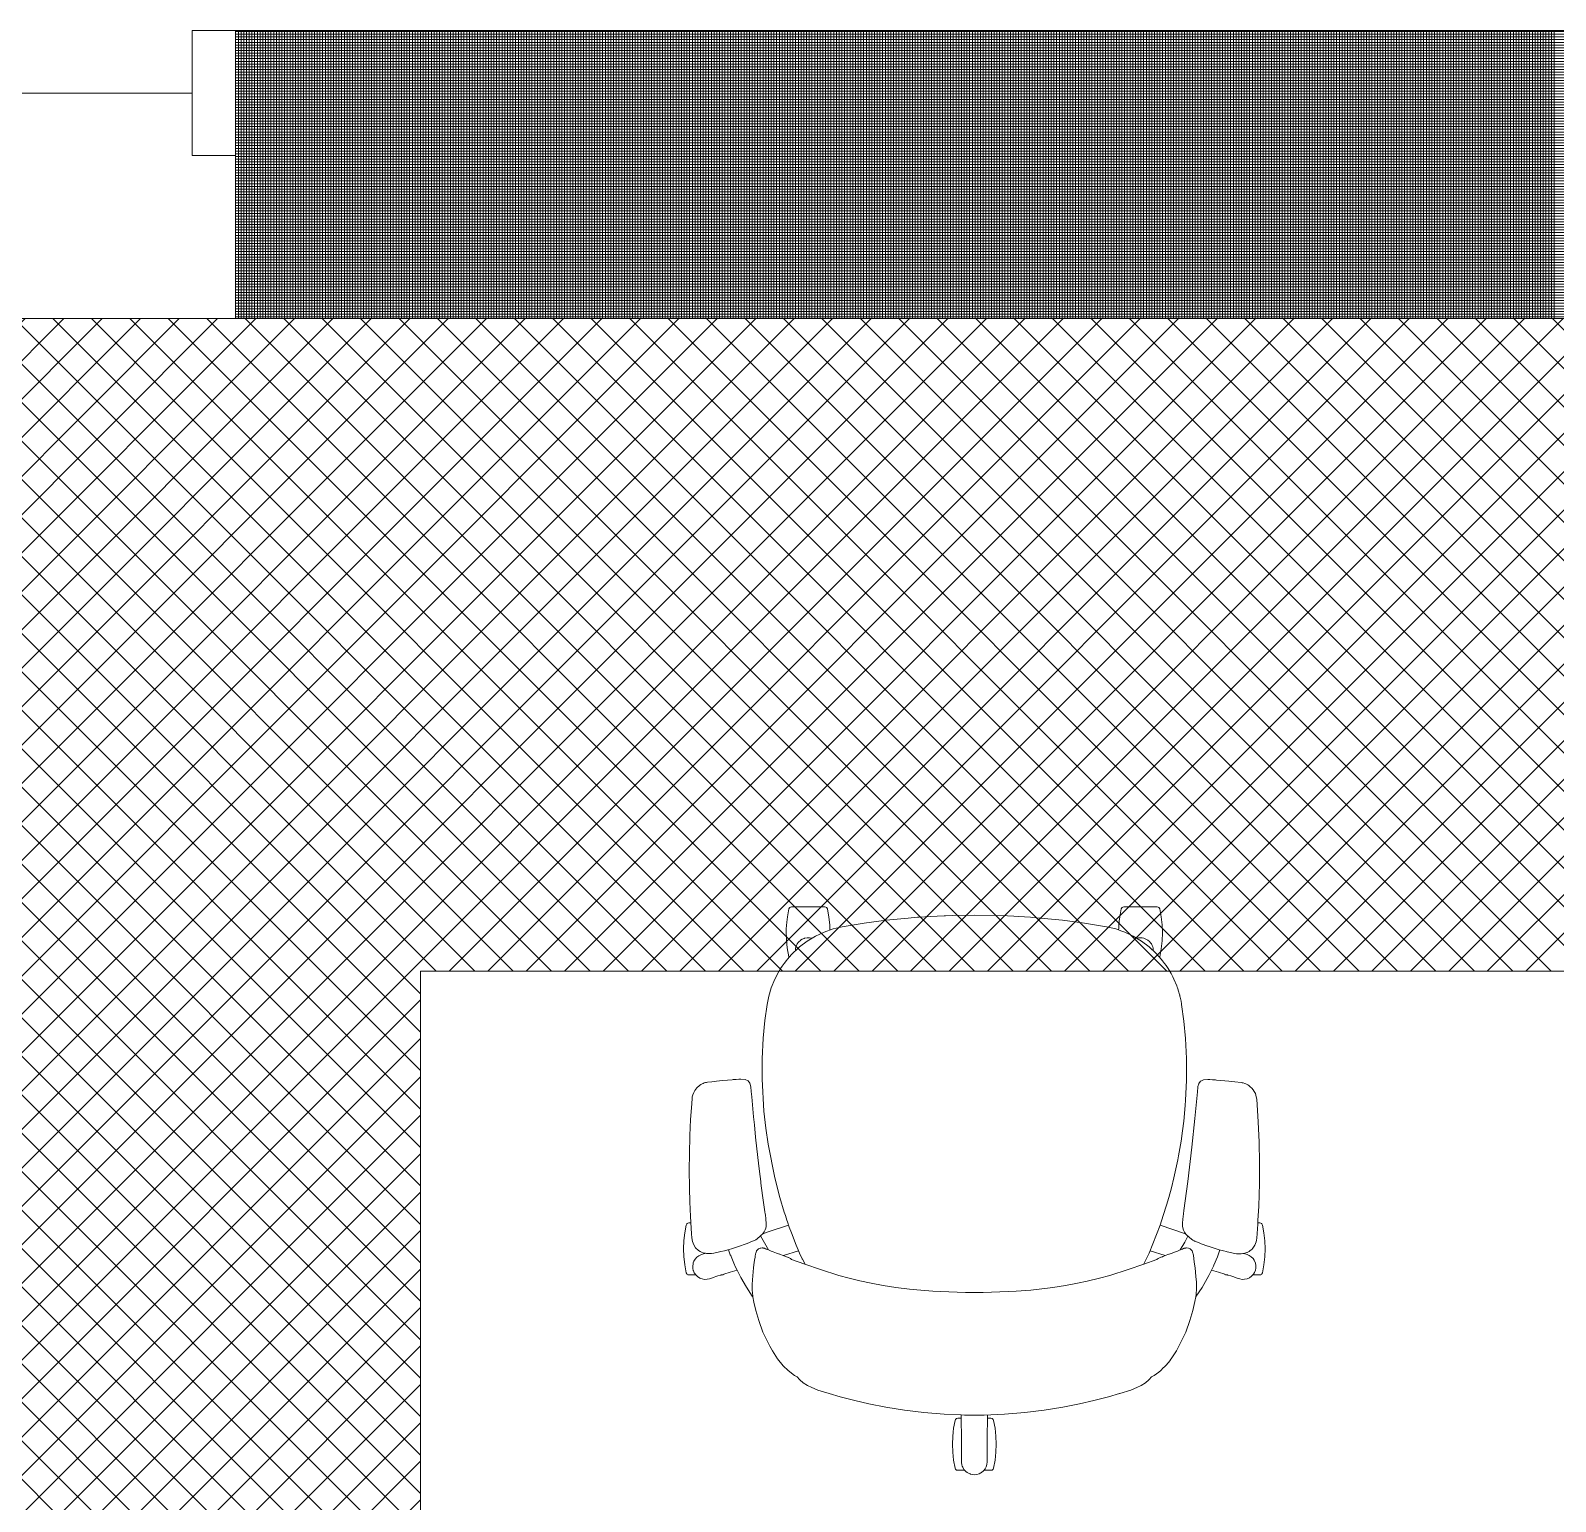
# Model space of a CAD drawing. Header units: inches. Extents: x -675 to 1187, y -924 to 1124.
# Drawn here: x -103.8 to -33.7, y 933.5 to 1001.2 of the extents above; entities that cross this region are included whole.
import ezdxf

# ---------------------------------------------------------------- set-up
doc = ezdxf.new("R2010")
doc.units = ezdxf.units.IN
doc.header["$MEASUREMENT"] = 0
for name, color, linetype, lineweight in [('A-Flor-Case', 7, 'Continuous', 20), ('A-Flor-Case-hatch', 50, 'Continuous', 9), ('A-Furn-Chair', 250, 'Continuous', 13), ('Base_dwg', 8, 'Continuous', 9), ('core and shell', 50, 'Continuous', 9)]:
    doc.layers.add(name, color=color, linetype=linetype, lineweight=lineweight)

# ---------------------------------------------------------------- blocks, each defined once
blk = doc.blocks.new('Base_dwg-531197-Level 1 Copy 1')
at = {"layer": 'A-Flor-Case-hatch'}
h = blk.add_hatch(dxfattribs=at)
h.set_pattern_fill('FP_3', color=256, style=0, pattern_type=2)
h.set_pattern_definition([(135, (1250.674, 1815.875), (-0.8838835, -0.8838835), []), (225, (1250.674, 1815.875), (0.8838835, -0.8838835), [])])
h.paths.add_polyline_path([(1104.411, 1746.919), (1104.411, 1776.919), (914.894, 1776.919), (914.894, 1881.875), (1121.157, 1881.875), (1121.157, 1911.875), (884.894, 1911.875), (884.894, 1746.919), (1004.325, 1746.919)], flags=0)
at = {"layer": 'A-Flor-Case', "flags": 128}
blk.add_lwpolyline([(1104.411, 1746.919), (1104.411, 1776.919), (914.894, 1776.919), (914.894, 1881.875), (1121.157, 1881.875), (1121.157, 1911.875), (884.894, 1911.875), (884.894, 1746.919)], close=True, dxfattribs=at)
at = {"layer": 'A-Furn-Chair'}
for p, q in [((930.897, 1869.051), (930.533, 1869.703)), ((932.277, 1869.007), (931.582, 1868.79)), ((931.809, 1868.707), (931.802, 1868.709))]:
    blk.add_line(p, q, dxfattribs=at)
at = {"layer": 'A-Furn-Chair', "flags": 128}
for points in [[(932.589, 1868.389), (932.585, 1868.396), (932.581, 1868.401), (932.454, 1868.624), (932.441, 1868.648), (932.32, 1868.905), (932.258, 1869.053), (932.166, 1869.277), (931.949, 1869.836), (931.852, 1870.102), (931.767, 1870.345), (931.742, 1870.42), (931.671, 1870.631), (931.624, 1870.782), (931.418, 1871.459), (931.183, 1872.363), (930.875, 1873.915), (930.768, 1874.649), (930.684, 1875.436), (930.606, 1876.898), (930.61, 1877.839), (930.656, 1878.785), (930.734, 1879.61), (930.828, 1880.341), (930.906, 1880.723), (931.019, 1881.1), (931.187, 1881.509), (931.388, 1881.884), (931.45, 1881.992), (931.526, 1882.1), (931.611, 1882.22), (931.721, 1882.369), (931.774, 1882.43), (931.958, 1882.635), (932.073, 1882.755), (932.146, 1882.823), (932.211, 1882.884), (932.242, 1882.912), (932.322, 1882.987), (932.675, 1883.254), (933.052, 1883.482), (933.45, 1883.669), (933.864, 1883.814), (934.289, 1883.913), (935.293, 1884.076), (936.301, 1884.21), (937.313, 1884.315), (937.752, 1884.348), (937.753, 1884.348), (937.82, 1884.353), (938.327, 1884.39), (938.981, 1884.42), (939.038, 1884.422), (939.343, 1884.435), (940.361, 1884.45), (941.378, 1884.435), (941.891, 1884.413), (942.184, 1884.4), (942.394, 1884.39), (942.937, 1884.35), (943.045, 1884.342), (943.409, 1884.315), (944.42, 1884.21), (945.429, 1884.076), (946.433, 1883.913), (946.865, 1883.811), (947.136, 1883.716), (947.276, 1883.667), (947.67, 1883.482), (948.047, 1883.254), (948.399, 1882.987), (948.723, 1882.686)], [(931.847, 1882.511), (931.836, 1882.534), (931.76, 1882.94), (931.724, 1883.291), (931.718, 1883.417), (931.709, 1883.633), (931.716, 1883.814), (931.735, 1884.121), (931.766, 1884.369), (931.836, 1884.731), (931.86, 1884.78), (931.88, 1884.801), (931.904, 1884.816), (931.958, 1884.828), (933.481, 1884.828), (933.535, 1884.816), (933.559, 1884.801), (933.579, 1884.78), (933.603, 1884.731), (933.673, 1884.356), (933.715, 1884.001), (933.724, 1883.765)], [(948.723, 1882.686), (948.875, 1882.512), (948.885, 1882.534), (948.956, 1882.897), (948.998, 1883.264), (949.012, 1883.633), (949.012, 1883.633), (948.998, 1884.001), (948.956, 1884.369), (948.885, 1884.731), (948.862, 1884.78), (948.841, 1884.801), (948.817, 1884.816), (948.764, 1884.828), (947.24, 1884.828), (947.187, 1884.816), (947.162, 1884.801), (947.142, 1884.78), (947.118, 1884.731), (947.048, 1884.369), (947.022, 1884.168), (947.006, 1883.995), (947, 1883.854), (946.997, 1883.765)], [(932.134, 1882.812), (932.135, 1882.871), (932.143, 1882.923), (932.169, 1883.023), (932.181, 1883.053), (932.22, 1883.127), (932.262, 1883.187), (932.287, 1883.216), (932.364, 1883.287), (932.374, 1883.295), (932.452, 1883.342), (932.534, 1883.377), (932.554, 1883.383), (932.667, 1883.405), (932.702, 1883.407), (932.786, 1883.403), (932.871, 1883.387), (932.887, 1883.382)], [(947.836, 1883.381), (947.907, 1883.397), (947.981, 1883.405), (948.076, 1883.4), (948.15, 1883.386), (948.28, 1883.334), (948.344, 1883.294), (948.415, 1883.234), (948.464, 1883.179), (948.5, 1883.127), (948.54, 1883.05), (948.564, 1882.984), (948.578, 1882.923), (948.586, 1882.867), (948.588, 1882.811)], [(948.875, 1882.512), (949.014, 1882.353), (949.102, 1882.23), (949.174, 1882.129), (949.271, 1881.992), (949.317, 1881.912), (949.406, 1881.759), (949.489, 1881.607), (949.534, 1881.509), (949.665, 1881.202), (949.692, 1881.131), (949.702, 1881.1), (949.765, 1880.903), (949.801, 1880.782), (949.805, 1880.769), (949.808, 1880.756), (949.815, 1880.725), (949.829, 1880.67), (949.864, 1880.498), (949.886, 1880.374), (949.888, 1880.366), (949.893, 1880.341), (949.994, 1879.567), (950.065, 1878.774), (950.111, 1877.857), (950.115, 1876.845), (950.075, 1875.932), (950.059, 1875.691), (949.992, 1874.977), (949.938, 1874.533), (949.869, 1874.051), (949.755, 1873.381), (949.719, 1873.195), (949.541, 1872.373), (949.425, 1871.908), (949.303, 1871.459), (949.2, 1871.108), (949.05, 1870.631), (948.902, 1870.196), (948.401, 1868.904), (948.267, 1868.624), (948.132, 1868.389)], [(950.071, 1869.8), (950.105, 1869.761), (950.113, 1869.753), (950.365, 1869.534), (950.389, 1869.514), (950.41, 1869.502), (950.466, 1869.474), (950.491, 1869.463), (950.512, 1869.454), (950.571, 1869.431), (950.693, 1869.382), (950.792, 1869.341), (951.104, 1869.222), (951.111, 1869.22), (951.613, 1869.061), (951.813, 1869.008), (951.952, 1868.974), (951.979, 1868.968), (952.343, 1868.894), (952.422, 1868.88), (952.525, 1868.87), (952.579, 1868.869), (952.587, 1868.869), (952.623, 1868.871), (952.713, 1868.882), (952.75, 1868.888), (952.886, 1868.928), (952.908, 1868.936), (952.971, 1868.968), (953.003, 1868.985), (953.034, 1869.005), (953.092, 1869.051), (953.132, 1869.09), (953.204, 1869.179), (953.26, 1869.274), (953.296, 1869.356), (953.32, 1869.429), (953.338, 1869.506), (953.348, 1869.587), (953.393, 1870.241), (953.402, 1870.401), (953.437, 1871.07), (953.466, 1872.108), (953.471, 1873.059), (953.453, 1874.006), (953.414, 1874.938), (953.343, 1875.989), (953.327, 1876.095), (953.307, 1876.172), (953.282, 1876.239), (953.232, 1876.338), (953.179, 1876.417), (953.117, 1876.493), (953.049, 1876.558), (952.987, 1876.609), (952.932, 1876.645), (952.839, 1876.693), (952.801, 1876.709), (952.727, 1876.731), (952.68, 1876.743), (952.627, 1876.751), (952.341, 1876.784), (952.062, 1876.814), (951.503, 1876.864), (951.446, 1876.869), (951.313, 1876.878), (951.196, 1876.883), (951.102, 1876.883), (950.894, 1876.868), (950.771, 1876.809), (950.766, 1876.806), (950.686, 1876.712), (950.679, 1876.696), (950.643, 1876.569), (950.638, 1876.543), (950.617, 1876.33), (950.503, 1875.097), (950.368, 1873.773), (950.183, 1872.198), (949.994, 1870.861), (949.972, 1870.707), (949.943, 1870.462), (949.933, 1870.282), (949.931, 1870.142), (949.941, 1870.067), (949.979, 1869.956), (950.024, 1869.867), (950.063, 1869.809), (950.071, 1869.8), (948.902, 1870.196)], [(929.452, 1868.128), (929.132, 1868.029), (928.847, 1867.941), (928.837, 1867.93), (928.812, 1867.915), (928.759, 1867.903), (928.725, 1867.903), (928.698, 1867.895), (928.569, 1867.855), (928.479, 1867.827), (928.398, 1867.802), (928.27, 1867.76), (928.178, 1867.728), (928.074, 1867.704), (927.961, 1867.7), (927.846, 1867.719), (927.768, 1867.746), (927.735, 1867.761), (927.634, 1867.825), (927.609, 1867.846), (927.552, 1867.903), (927.235, 1867.903), (927.182, 1867.915), (927.157, 1867.93), (927.137, 1867.951), (927.113, 1868), (927.043, 1868.362), (927.001, 1868.756), (926.987, 1869.098), (927.004, 1869.493), (927.043, 1869.834), (927.113, 1870.197), (927.137, 1870.246), (927.157, 1870.266), (927.182, 1870.281), (927.235, 1870.293), (927.325, 1870.293)], [(930.63, 1869.793), (930.841, 1869.865), (931.819, 1870.197)], [(939.751, 1861.464), (939.905, 1861.458), (940.361, 1861.454), (940.816, 1861.458), (941.755, 1861.496), (942.681, 1861.573), (943.576, 1861.685), (944.431, 1861.826), (945.204, 1861.981), (945.862, 1862.131), (946.525, 1862.301), (947.04, 1862.446), (947.046, 1862.448), (947.559, 1862.612), (947.583, 1862.621), (947.834, 1862.722), (948.03, 1862.82), (948.224, 1862.942), (948.25, 1862.963), (948.372, 1863.068), (948.403, 1863.099), (948.507, 1863.218), (948.632, 1863.284), (948.837, 1863.438), (948.929, 1863.509), (949.051, 1863.625), (949.109, 1863.685), (949.165, 1863.746), (949.282, 1863.882), (949.344, 1863.961), (949.4, 1864.036), (949.407, 1864.046), (949.65, 1864.418), (949.768, 1864.625), (949.829, 1864.744), (950.079, 1865.272), (950.275, 1865.802), (950.413, 1866.273), (950.507, 1866.684), (950.54, 1866.898), (950.549, 1866.903), (950.563, 1866.92), (950.832, 1867.33), (951.146, 1867.881), (951.27, 1868.128), (951.59, 1868.029), (951.874, 1867.941), (951.885, 1867.93), (951.909, 1867.915), (951.963, 1867.903), (951.996, 1867.903), (952.024, 1867.895), (952.152, 1867.855), (952.242, 1867.827), (952.452, 1867.76), (952.568, 1867.72), (952.675, 1867.701), (952.789, 1867.703), (952.904, 1867.727), (953.014, 1867.775), (953.11, 1867.844), (953.166, 1867.903), (953.486, 1867.903), (953.539, 1867.915), (953.564, 1867.93), (953.584, 1867.951), (953.608, 1868), (953.678, 1868.362), (953.706, 1868.607), (953.72, 1868.736), (953.734, 1869.098), (953.72, 1869.467), (953.678, 1869.834), (953.608, 1870.197), (953.584, 1870.246), (953.564, 1870.266), (953.539, 1870.281), (953.486, 1870.293), (953.396, 1870.293)], [(949.823, 1869.051), (950.038, 1869.413), (950.184, 1869.691)], [(927.552, 1867.903), (927.507, 1867.964), (927.486, 1867.997), (927.443, 1868.092), (927.439, 1868.104), (927.418, 1868.193), (927.41, 1868.302), (927.425, 1868.417), (927.435, 1868.453), (927.463, 1868.529), (927.523, 1868.632), (927.602, 1868.719), (927.64, 1868.751), (927.693, 1868.788), (927.791, 1868.835), (927.816, 1868.844), (927.909, 1868.871), (927.967, 1868.89), (927.995, 1868.9)], [(940.971, 1861.464), (940.956, 1860.303), (940.951, 1859.993), (940.949, 1859.848), (940.946, 1859.62), (940.945, 1859.529), (940.946, 1859.4), (940.947, 1859.303), (940.936, 1859.188), (940.902, 1859.077), (940.853, 1858.984), (940.779, 1858.891), (940.687, 1858.815), (940.659, 1858.798), (940.585, 1858.761), (940.478, 1858.728), (940.361, 1858.716), (940.27, 1858.723), (940.183, 1858.744), (940.164, 1858.75), (940.059, 1858.8), (940.03, 1858.818), (939.964, 1858.87), (939.899, 1858.941), (939.885, 1858.959), (939.826, 1859.061), (939.808, 1859.108), (939.789, 1859.169), (939.775, 1859.277), (939.774, 1859.303), (939.777, 1859.461), (939.774, 1859.714), (939.772, 1859.848), (939.77, 1859.993), (939.766, 1860.303), (939.752, 1861.375), (939.751, 1861.464), (938.967, 1861.496), (938.04, 1861.573), (937.145, 1861.685), (936.29, 1861.826), (935.517, 1861.981), (934.859, 1862.131), (934.196, 1862.301), (933.681, 1862.446), (933.163, 1862.612), (933.138, 1862.621), (932.888, 1862.722), (932.692, 1862.82), (932.497, 1862.942), (932.471, 1862.963), (932.35, 1863.068), (932.319, 1863.099), (932.214, 1863.218), (932.089, 1863.284), (931.797, 1863.504), (931.575, 1863.725), (931.315, 1864.045), (931.073, 1864.415), (930.951, 1864.628), (930.642, 1865.272), (930.446, 1865.802), (930.309, 1866.273), (930.221, 1866.658), (930.181, 1866.903), (930.163, 1866.917), (930.149, 1866.934), (929.881, 1867.344), (929.628, 1867.78), (929.452, 1868.128), (929.367, 1868.297), (929.352, 1868.33), (929.338, 1868.361), (929.174, 1868.748), (929.158, 1868.791), (929.141, 1868.835), (929.062, 1869.065)], [(931.396, 1868.86), (931.262, 1868.911), (931.115, 1868.965), (931.025, 1869), (930.955, 1869.028), (930.89, 1869.054), (930.846, 1869.072), (930.807, 1869.088), (930.794, 1869.093), (930.773, 1869.103), (930.756, 1869.11), (930.735, 1869.118), (930.731, 1869.12), (930.707, 1869.127), (930.691, 1869.131), (930.669, 1869.136), (930.668, 1869.137), (930.646, 1869.141), (930.637, 1869.142), (930.631, 1869.143), (930.625, 1869.143), (930.62, 1869.144), (930.615, 1869.144), (930.609, 1869.144), (930.606, 1869.144), (930.601, 1869.144), (930.548, 1869.137), (930.509, 1869.131), (930.48, 1869.122), (930.438, 1869.097), (930.422, 1869.085), (930.385, 1869.051), (930.347, 1869.006), (930.343, 1868.997), (930.31, 1868.908), (930.3, 1868.866), (930.298, 1868.848), (930.288, 1868.781), (930.277, 1868.704), (930.27, 1868.66), (930.245, 1868.485), (930.213, 1868.227), (930.161, 1867.679), (930.145, 1867.462), (930.142, 1867.386), (930.143, 1867.307), (930.143, 1867.284), (930.145, 1867.255), (930.163, 1867.029), (930.169, 1866.98), (930.181, 1866.903)], [(931.419, 1868.852), (931.396, 1868.86), (931.576, 1868.793), (931.678, 1868.755), (931.766, 1868.722), (931.767, 1868.722), (931.809, 1868.707), (931.848, 1868.69), (931.875, 1868.676), (931.901, 1868.66), (931.961, 1868.619), (932.569, 1868.396), (933.288, 1868.146), (934.137, 1867.882), (934.602, 1867.758), (935.095, 1867.638), (935.619, 1867.526), (936.169, 1867.423), (936.753, 1867.33), (937.385, 1867.251), (937.716, 1867.217), (938.449, 1867.159), (938.81, 1867.138), (939.181, 1867.121), (939.957, 1867.101), (940.765, 1867.101), (941.54, 1867.121), (941.929, 1867.139), (942.277, 1867.159), (942.952, 1867.21), (943.337, 1867.251), (943.968, 1867.33), (944.552, 1867.423), (945.103, 1867.526), (945.548, 1867.621), (946.119, 1867.758), (946.584, 1867.882), (947.433, 1868.146), (948.152, 1868.396), (948.754, 1868.616), (948.761, 1868.621), (948.767, 1868.625), (948.82, 1868.66), (948.846, 1868.675), (948.874, 1868.69), (948.912, 1868.707), (948.935, 1868.715), (948.944, 1868.718), (948.955, 1868.722), (948.991, 1868.735), (949.008, 1868.742), (949.025, 1868.748), (949.035, 1868.751), (949.04, 1868.754), (949.043, 1868.755), (949.14, 1868.79), (948.441, 1869.008)], [(950.54, 1866.898), (950.558, 1867.005), (950.578, 1867.284), (950.578, 1867.316), (950.579, 1867.34), (950.579, 1867.39), (950.578, 1867.425), (950.577, 1867.47), (950.569, 1867.575), (950.548, 1867.835), (950.508, 1868.227), (950.476, 1868.485), (950.451, 1868.66), (950.431, 1868.799), (950.421, 1868.866), (950.411, 1868.908), (950.374, 1869.006), (950.319, 1869.067), (950.285, 1869.097), (950.241, 1869.122), (950.213, 1869.131), (950.121, 1869.144), (950.117, 1869.144), (950.113, 1869.144), (950.107, 1869.144), (950.104, 1869.144), (950.1, 1869.143), (950.095, 1869.143), (950.088, 1869.142), (950.087, 1869.142), (950.084, 1869.142), (950.083, 1869.142), (950.082, 1869.142), (950.082, 1869.141), (950.081, 1869.141), (950.081, 1869.141), (950.061, 1869.138), (950.054, 1869.137), (950.022, 1869.129), (950.014, 1869.127), (949.99, 1869.12), (949.97, 1869.112), (949.957, 1869.107), (949.947, 1869.102), (949.931, 1869.095), (949.927, 1869.093), (949.914, 1869.087), (949.875, 1869.072), (949.766, 1869.028), (949.696, 1869), (949.607, 1868.965), (949.517, 1868.93), (949.459, 1868.911), (949.326, 1868.86), (949.302, 1868.852), (949.14, 1868.79)], [(951.27, 1868.128), (951.362, 1868.314), (951.377, 1868.347), (951.541, 1868.734), (951.654, 1869.05)], [(953.166, 1867.903), (953.201, 1867.944), (953.248, 1868.021), (953.286, 1868.117), (953.307, 1868.22), (953.31, 1868.258), (953.309, 1868.331), (953.289, 1868.445), (953.245, 1868.556), (953.227, 1868.588), (953.18, 1868.656), (953.097, 1868.739), (953.004, 1868.802), (952.906, 1868.844), (952.756, 1868.89)], [(939.753, 1861.31), (939.599, 1861.31), (939.546, 1861.299), (939.521, 1861.283), (939.501, 1861.263), (939.477, 1861.214), (939.407, 1860.851), (939.382, 1860.668), (939.365, 1860.478), (939.351, 1860.115), (939.365, 1859.747), (939.382, 1859.563), (939.407, 1859.379), (939.477, 1859.017), (939.501, 1858.968), (939.521, 1858.948), (939.546, 1858.932), (939.599, 1858.92), (939.918, 1858.92)], [(940.802, 1858.92), (941.123, 1858.92), (941.176, 1858.932), (941.2, 1858.948), (941.221, 1858.968), (941.244, 1859.017), (941.314, 1859.379), (941.357, 1859.753), (941.371, 1860.115), (941.357, 1860.484), (941.339, 1860.668), (941.314, 1860.851), (941.244, 1861.214), (941.221, 1861.263), (941.2, 1861.283), (941.176, 1861.299), (941.123, 1861.31), (940.969, 1861.31)]]:
    blk.add_lwpolyline(points, dxfattribs=at)
blk.add_lwpolyline([(930.547, 1869.714), (930.58, 1869.743), (930.614, 1869.775), (930.657, 1869.824), (930.695, 1869.881), (930.741, 1869.971), (930.773, 1870.06), (930.786, 1870.126), (930.789, 1870.15), (930.792, 1870.224), (930.786, 1870.297), (930.777, 1870.439), (930.776, 1870.472), (930.773, 1870.497), (930.772, 1870.515), (930.77, 1870.54), (930.768, 1870.561), (930.764, 1870.593), (930.76, 1870.621), (930.759, 1870.632), (930.754, 1870.665), (930.748, 1870.714), (930.735, 1870.804), (930.628, 1871.556), (930.55, 1872.117), (930.54, 1872.191), (930.524, 1872.319), (930.509, 1872.431), (930.452, 1872.898), (930.302, 1874.238), (930.247, 1874.811), (930.236, 1874.921), (930.212, 1875.178), (930.128, 1876.1), (930.106, 1876.345), (930.084, 1876.558), (930.037, 1876.727), (929.957, 1876.821), (929.83, 1876.883), (929.622, 1876.898), (929.527, 1876.898), (929.411, 1876.893), (929.278, 1876.884), (929.221, 1876.879), (928.792, 1876.843), (928.639, 1876.828), (928.509, 1876.814), (928.293, 1876.789), (928.097, 1876.767), (928.044, 1876.758), (928.003, 1876.749), (927.94, 1876.73), (927.885, 1876.709), (927.845, 1876.69), (927.791, 1876.661), (927.773, 1876.649), (927.738, 1876.625), (927.704, 1876.6), (927.675, 1876.575), (927.654, 1876.556), (927.638, 1876.541), (927.6, 1876.501), (927.559, 1876.451), (927.514, 1876.39), (927.457, 1876.289), (927.416, 1876.188), (927.392, 1876.088), (927.38, 1876.005), (927.349, 1875.588), (927.314, 1875.047), (927.279, 1874.317), (927.258, 1873.454), (927.249, 1872.752), (927.259, 1871.891), (927.277, 1871.268), (927.307, 1870.595), (927.34, 1870.047), (927.357, 1869.796), (927.371, 1869.603), (927.4, 1869.445), (927.425, 1869.367), (927.459, 1869.291), (927.544, 1869.156), (927.584, 1869.109), (927.627, 1869.067), (927.685, 1869.021), (927.747, 1868.985), (927.811, 1868.952), (927.889, 1868.927), (927.969, 1868.904), (927.985, 1868.901), (928.04, 1868.894), (928.105, 1868.886), (928.141, 1868.885), (928.195, 1868.885), (928.281, 1868.894), (928.376, 1868.91), (928.58, 1868.95), (928.712, 1868.978), (928.869, 1869.015), (929.033, 1869.057), (929.083, 1869.07), (929.19, 1869.1), (929.196, 1869.102), (929.291, 1869.13), (929.608, 1869.235), (929.615, 1869.237), (929.784, 1869.3), (929.923, 1869.354), (930.027, 1869.397), (930.121, 1869.435), (930.207, 1869.469), (930.258, 1869.491), (930.28, 1869.501), (930.309, 1869.516), (930.335, 1869.533), (930.353, 1869.547)], close=True, dxfattribs=at)
at = {"layer": 'core and shell'}
for p, q in [((1036.666, 1925.081), (906.394, 1925.081)), ((1036.666, 1924.956), (906.394, 1924.956)), ((1036.666, 1924.831), (906.394, 1924.831)), ((906.52, 1911.875), (906.52, 1925.125)), ((906.645, 1911.875), (906.645, 1925.125)), ((906.77, 1911.875), (906.77, 1925.125)), ((906.895, 1911.875), (906.895, 1925.125)), ((907.02, 1911.875), (907.02, 1925.125)), ((907.145, 1911.875), (907.145, 1925.125)), ((907.27, 1911.875), (907.27, 1925.125)), ((907.395, 1911.875), (907.395, 1925.125)), ((907.52, 1911.875), (907.52, 1925.125)), ((907.645, 1911.875), (907.645, 1925.125)), ((907.77, 1911.875), (907.77, 1925.125)), ((907.895, 1911.875), (907.895, 1925.125)), ((908.02, 1911.875), (908.02, 1925.125)), ((908.145, 1911.875), (908.145, 1925.125)), ((908.27, 1911.875), (908.27, 1925.125)), ((908.395, 1911.875), (908.395, 1925.125)), ((908.52, 1911.875), (908.52, 1925.125)), ((908.645, 1911.875), (908.645, 1925.125)), ((908.77, 1911.875), (908.77, 1925.125)), ((908.895, 1911.875), (908.895, 1925.125)), ((909.02, 1911.875), (909.02, 1925.125)), ((909.145, 1911.875), (909.145, 1925.125)), ((909.27, 1911.875), (909.27, 1925.125)), ((909.395, 1911.875), (909.395, 1925.125)), ((909.52, 1911.875), (909.52, 1925.125)), ((909.645, 1911.875), (909.645, 1925.125)), ((909.77, 1911.875), (909.77, 1925.125)), ((909.895, 1911.875), (909.895, 1925.125)), ((910.02, 1911.875), (910.02, 1925.125)), ((910.145, 1911.875), (910.145, 1925.125)), ((910.27, 1911.875), (910.27, 1925.125)), ((910.395, 1911.875), (910.395, 1925.125)), ((910.52, 1911.875), (910.52, 1925.125)), ((910.645, 1911.875), (910.645, 1925.125)), ((910.77, 1911.875), (910.77, 1925.125)), ((910.895, 1911.875), (910.895, 1925.125)), ((911.02, 1911.875), (911.02, 1925.125)), ((911.145, 1911.875), (911.145, 1925.125)), ((911.27, 1911.875), (911.27, 1925.125)), ((911.395, 1911.875), (911.395, 1925.125)), ((911.52, 1911.875), (911.52, 1925.125)), ((911.645, 1911.875), (911.645, 1925.125)), ((911.77, 1911.875), (911.77, 1925.125)), ((911.895, 1911.875), (911.895, 1925.125)), ((912.02, 1911.875), (912.02, 1925.125)), ((912.145, 1911.875), (912.145, 1925.125)), ((912.27, 1911.875), (912.27, 1925.125)), ((912.395, 1911.875), (912.395, 1925.125)), ((912.52, 1911.875), (912.52, 1925.125)), ((912.645, 1911.875), (912.645, 1925.125)), ((912.77, 1911.875), (912.77, 1925.125)), ((912.895, 1911.875), (912.895, 1925.125)), ((913.02, 1911.875), (913.02, 1925.125)), ((913.145, 1911.875), (913.145, 1925.125)), ((913.27, 1911.875), (913.27, 1925.125)), ((913.395, 1911.875), (913.395, 1925.125)), ((913.52, 1911.875), (913.52, 1925.125)), ((913.645, 1911.875), (913.645, 1925.125)), ((913.77, 1911.875), (913.77, 1925.125)), ((913.895, 1911.875), (913.895, 1925.125)), ((914.02, 1911.875), (914.02, 1925.125)), ((914.145, 1911.875), (914.145, 1925.125)), ((914.27, 1911.875), (914.27, 1925.125)), ((914.395, 1911.875), (914.395, 1925.125)), ((914.52, 1911.875), (914.52, 1925.125)), ((914.645, 1911.875), (914.645, 1925.125)), ((914.77, 1911.875), (914.77, 1925.125)), ((914.895, 1911.875), (914.895, 1925.125)), ((915.02, 1911.875), (915.02, 1925.125)), ((915.145, 1911.875), (915.145, 1925.125)), ((915.27, 1911.875), (915.27, 1925.125)), ((915.395, 1911.875), (915.395, 1925.125)), ((915.52, 1911.875), (915.52, 1925.125)), ((915.645, 1911.875), (915.645, 1925.125)), ((915.77, 1911.875), (915.77, 1925.125)), ((915.895, 1911.875), (915.895, 1925.125)), ((916.02, 1911.875), (916.02, 1925.125)), ((916.145, 1911.875), (916.145, 1925.125)), ((916.27, 1911.875), (916.27, 1925.125)), ((916.395, 1911.875), (916.395, 1925.125)), ((916.52, 1911.875), (916.52, 1925.125)), ((916.645, 1911.875), (916.645, 1925.125)), ((916.77, 1911.875), (916.77, 1925.125)), ((916.895, 1911.875), (916.895, 1925.125)), ((917.02, 1911.875), (917.02, 1925.125)), ((917.145, 1911.875), (917.145, 1925.125)), ((917.27, 1911.875), (917.27, 1925.125)), ((917.395, 1911.875), (917.395, 1925.125)), ((917.52, 1911.875), (917.52, 1925.125)), ((917.645, 1911.875), (917.645, 1925.125)), ((917.77, 1911.875), (917.77, 1925.125)), ((917.895, 1911.875), (917.895, 1925.125)), ((918.02, 1911.875), (918.02, 1925.125)), ((918.145, 1911.875), (918.145, 1925.125)), ((918.27, 1911.875), (918.27, 1925.125)), ((918.395, 1911.875), (918.395, 1925.125)), ((918.52, 1911.875), (918.52, 1925.125)), ((918.645, 1911.875), (918.645, 1925.125)), ((918.77, 1911.875), (918.77, 1925.125)), ((918.895, 1911.875), (918.895, 1925.125)), ((919.02, 1911.875), (919.02, 1925.125)), ((919.145, 1911.875), (919.145, 1925.125)), ((919.27, 1911.875), (919.27, 1925.125)), ((919.395, 1911.875), (919.395, 1925.125)), ((919.52, 1911.875), (919.52, 1925.125)), ((919.645, 1911.875), (919.645, 1925.125)), ((919.77, 1911.875), (919.77, 1925.125)), ((919.895, 1911.875), (919.895, 1925.125)), ((920.02, 1911.875), (920.02, 1925.125)), ((920.145, 1911.875), (920.145, 1925.125)), ((920.27, 1911.875), (920.27, 1925.125)), ((920.395, 1911.875), (920.395, 1925.125)), ((920.52, 1911.875), (920.52, 1925.125)), ((920.645, 1911.875), (920.645, 1925.125)), ((920.77, 1911.875), (920.77, 1925.125)), ((920.895, 1911.875), (920.895, 1925.125)), ((921.02, 1911.875), (921.02, 1925.125)), ((921.145, 1911.875), (921.145, 1925.125)), ((921.27, 1911.875), (921.27, 1925.125)), ((921.395, 1911.875), (921.395, 1925.125)), ((921.52, 1911.875), (921.52, 1925.125)), ((921.645, 1911.875), (921.645, 1925.125)), ((921.77, 1911.875), (921.77, 1925.125)), ((921.895, 1911.875), (921.895, 1925.125)), ((922.02, 1911.875), (922.02, 1925.125)), ((922.145, 1911.875), (922.145, 1925.125)), ((922.27, 1911.875), (922.27, 1925.125)), ((922.395, 1911.875), (922.395, 1925.125)), ((922.52, 1911.875), (922.52, 1925.125)), ((922.645, 1911.875), (922.645, 1925.125)), ((922.77, 1911.875), (922.77, 1925.125)), ((922.895, 1911.875), (922.895, 1925.125)), ((923.02, 1911.875), (923.02, 1925.125)), ((923.145, 1911.875), (923.145, 1925.125)), ((923.27, 1911.875), (923.27, 1925.125)), ((923.395, 1911.875), (923.395, 1925.125)), ((923.52, 1911.875), (923.52, 1925.125)), ((923.645, 1911.875), (923.645, 1925.125)), ((923.77, 1911.875), (923.77, 1925.125)), ((923.895, 1911.875), (923.895, 1925.125)), ((924.02, 1911.875), (924.02, 1925.125)), ((924.145, 1911.875), (924.145, 1925.125)), ((924.27, 1911.875), (924.27, 1925.125)), ((924.395, 1911.875), (924.395, 1925.125)), ((924.52, 1911.875), (924.52, 1925.125)), ((924.645, 1911.875), (924.645, 1925.125)), ((924.77, 1911.875), (924.77, 1925.125)), ((924.895, 1911.875), (924.895, 1925.125)), ((925.02, 1911.875), (925.02, 1925.125)), ((925.145, 1911.875), (925.145, 1925.125)), ((925.27, 1911.875), (925.27, 1925.125)), ((925.395, 1911.875), (925.395, 1925.125)), ((925.52, 1911.875), (925.52, 1925.125)), ((925.645, 1911.875), (925.645, 1925.125)), ((925.77, 1911.875), (925.77, 1925.125)), ((925.895, 1911.875), (925.895, 1925.125)), ((926.02, 1911.875), (926.02, 1925.125)), ((926.145, 1911.875), (926.145, 1925.125)), ((926.27, 1911.875), (926.27, 1925.125)), ((926.395, 1911.875), (926.395, 1925.125)), ((926.52, 1911.875), (926.52, 1925.125)), ((926.645, 1911.875), (926.645, 1925.125)), ((926.77, 1911.875), (926.77, 1925.125)), ((926.895, 1911.875), (926.895, 1925.125)), ((927.02, 1911.875), (927.02, 1925.125)), ((927.145, 1911.875), (927.145, 1925.125)), ((927.27, 1911.875), (927.27, 1925.125)), ((927.395, 1911.875), (927.395, 1925.125)), ((927.52, 1911.875), (927.52, 1925.125)), ((927.645, 1911.875), (927.645, 1925.125)), ((927.77, 1911.875), (927.77, 1925.125)), ((927.895, 1911.875), (927.895, 1925.125)), ((928.02, 1911.875), (928.02, 1925.125)), ((928.145, 1911.875), (928.145, 1925.125)), ((928.27, 1911.875), (928.27, 1925.125)), ((928.395, 1911.875), (928.395, 1925.125)), ((928.52, 1911.875), (928.52, 1925.125)), ((928.645, 1911.875), (928.645, 1925.125)), ((928.77, 1911.875), (928.77, 1925.125)), ((928.895, 1911.875), (928.895, 1925.125)), ((929.02, 1911.875), (929.02, 1925.125)), ((929.145, 1911.875), (929.145, 1925.125)), ((929.27, 1911.875), (929.27, 1925.125)), ((929.395, 1911.875), (929.395, 1925.125)), ((929.52, 1911.875), (929.52, 1925.125)), ((929.645, 1911.875), (929.645, 1925.125)), ((929.77, 1911.875), (929.77, 1925.125)), ((929.895, 1911.875), (929.895, 1925.125)), ((930.02, 1911.875), (930.02, 1925.125)), ((930.145, 1911.875), (930.145, 1925.125)), ((930.27, 1911.875), (930.27, 1925.125)), ((930.395, 1911.875), (930.395, 1925.125)), ((930.52, 1911.875), (930.52, 1925.125)), ((930.645, 1911.875), (930.645, 1925.125)), ((930.77, 1911.875), (930.77, 1925.125)), ((930.895, 1911.875), (930.895, 1925.125)), ((931.02, 1911.875), (931.02, 1925.125)), ((931.145, 1911.875), (931.145, 1925.125)), ((931.27, 1911.875), (931.27, 1925.125)), ((931.395, 1911.875), (931.395, 1925.125)), ((931.52, 1911.875), (931.52, 1925.125)), ((931.645, 1911.875), (931.645, 1925.125)), ((931.77, 1911.875), (931.77, 1925.125)), ((931.895, 1911.875), (931.895, 1925.125)), ((932.02, 1911.875), (932.02, 1925.125)), ((932.145, 1911.875), (932.145, 1925.125)), ((932.27, 1911.875), (932.27, 1925.125)), ((932.395, 1911.875), (932.395, 1925.125)), ((932.52, 1911.875), (932.52, 1925.125)), ((932.645, 1911.875), (932.645, 1925.125)), ((932.77, 1911.875), (932.77, 1925.125)), ((932.895, 1911.875), (932.895, 1925.125)), ((933.02, 1911.875), (933.02, 1925.125)), ((933.145, 1911.875), (933.145, 1925.125)), ((933.27, 1911.875), (933.27, 1925.125)), ((933.395, 1911.875), (933.395, 1925.125)), ((933.52, 1911.875), (933.52, 1925.125)), ((933.645, 1911.875), (933.645, 1925.125)), ((933.77, 1911.875), (933.77, 1925.125)), ((933.895, 1911.875), (933.895, 1925.125)), ((934.02, 1911.875), (934.02, 1925.125)), ((934.145, 1911.875), (934.145, 1925.125)), ((934.27, 1911.875), (934.27, 1925.125)), ((934.395, 1911.875), (934.395, 1925.125)), ((934.52, 1911.875), (934.52, 1925.125)), ((934.645, 1911.875), (934.645, 1925.125)), ((934.77, 1911.875), (934.77, 1925.125)), ((934.895, 1911.875), (934.895, 1925.125)), ((935.02, 1911.875), (935.02, 1925.125)), ((935.145, 1911.875), (935.145, 1925.125)), ((935.27, 1911.875), (935.27, 1925.125)), ((935.395, 1911.875), (935.395, 1925.125)), ((935.52, 1911.875), (935.52, 1925.125)), ((935.645, 1911.875), (935.645, 1925.125)), ((935.77, 1911.875), (935.77, 1925.125)), ((935.895, 1911.875), (935.895, 1925.125)), ((936.02, 1911.875), (936.02, 1925.125)), ((936.145, 1911.875), (936.145, 1925.125)), ((936.27, 1911.875), (936.27, 1925.125)), ((936.395, 1911.875), (936.395, 1925.125)), ((936.52, 1911.875), (936.52, 1925.125)), ((936.645, 1911.875), (936.645, 1925.125)), ((936.77, 1911.875), (936.77, 1925.125)), ((936.895, 1911.875), (936.895, 1925.125)), ((937.02, 1911.875), (937.02, 1925.125)), ((937.145, 1911.875), (937.145, 1925.125)), ((937.27, 1911.875), (937.27, 1925.125)), ((937.395, 1911.875), (937.395, 1925.125)), ((937.52, 1911.875), (937.52, 1925.125)), ((937.645, 1911.875), (937.645, 1925.125)), ((937.77, 1911.875), (937.77, 1925.125)), ((937.895, 1911.875), (937.895, 1925.125)), ((938.02, 1911.875), (938.02, 1925.125)), ((938.145, 1911.875), (938.145, 1925.125)), ((938.27, 1911.875), (938.27, 1925.125)), ((938.395, 1911.875), (938.395, 1925.125)), ((938.52, 1911.875), (938.52, 1925.125)), ((938.645, 1911.875), (938.645, 1925.125)), ((938.77, 1911.875), (938.77, 1925.125)), ((938.895, 1911.875), (938.895, 1925.125)), ((939.02, 1911.875), (939.02, 1925.125)), ((939.145, 1911.875), (939.145, 1925.125)), ((939.27, 1911.875), (939.27, 1925.125)), ((939.395, 1911.875), (939.395, 1925.125)), ((939.52, 1911.875), (939.52, 1925.125)), ((939.645, 1911.875), (939.645, 1925.125)), ((939.77, 1911.875), (939.77, 1925.125)), ((939.895, 1911.875), (939.895, 1925.125)), ((940.02, 1911.875), (940.02, 1925.125)), ((940.145, 1911.875), (940.145, 1925.125)), ((940.27, 1911.875), (940.27, 1925.125)), ((940.395, 1911.875), (940.395, 1925.125)), ((940.52, 1911.875), (940.52, 1925.125)), ((940.645, 1911.875), (940.645, 1925.125)), ((940.77, 1911.875), (940.77, 1925.125)), ((940.895, 1911.875), (940.895, 1925.125)), ((941.02, 1911.875), (941.02, 1925.125)), ((941.145, 1911.875), (941.145, 1925.125)), ((941.27, 1911.875), (941.27, 1925.125)), ((941.395, 1911.875), (941.395, 1925.125)), ((941.52, 1911.875), (941.52, 1925.125)), ((941.645, 1911.875), (941.645, 1925.125)), ((941.77, 1911.875), (941.77, 1925.125)), ((941.895, 1911.875), (941.895, 1925.125)), ((942.02, 1911.875), (942.02, 1925.125)), ((942.145, 1911.875), (942.145, 1925.125)), ((942.27, 1911.875), (942.27, 1925.125)), ((942.395, 1911.875), (942.395, 1925.125)), ((942.52, 1911.875), (942.52, 1925.125)), ((942.645, 1911.875), (942.645, 1925.125)), ((942.77, 1911.875), (942.77, 1925.125)), ((942.895, 1911.875), (942.895, 1925.125)), ((943.02, 1911.875), (943.02, 1925.125)), ((943.145, 1911.875), (943.145, 1925.125)), ((943.27, 1911.875), (943.27, 1925.125)), ((943.395, 1911.875), (943.395, 1925.125)), ((943.52, 1911.875), (943.52, 1925.125)), ((943.645, 1911.875), (943.645, 1925.125)), ((943.77, 1911.875), (943.77, 1925.125)), ((943.895, 1911.875), (943.895, 1925.125)), ((944.02, 1911.875), (944.02, 1925.125)), ((944.145, 1911.875), (944.145, 1925.125)), ((944.27, 1911.875), (944.27, 1925.125)), ((944.395, 1911.875), (944.395, 1925.125)), ((944.52, 1911.875), (944.52, 1925.125)), ((944.645, 1911.875), (944.645, 1925.125)), ((944.77, 1911.875), (944.77, 1925.125)), ((944.895, 1911.875), (944.895, 1925.125)), ((945.02, 1911.875), (945.02, 1925.125)), ((945.145, 1911.875), (945.145, 1925.125)), ((945.27, 1911.875), (945.27, 1925.125)), ((945.395, 1911.875), (945.395, 1925.125)), ((945.52, 1911.875), (945.52, 1925.125)), ((945.645, 1911.875), (945.645, 1925.125)), ((945.77, 1911.875), (945.77, 1925.125)), ((945.895, 1911.875), (945.895, 1925.125)), ((946.02, 1911.875), (946.02, 1925.125)), ((946.145, 1911.875), (946.145, 1925.125)), ((946.27, 1911.875), (946.27, 1925.125)), ((946.395, 1911.875), (946.395, 1925.125)), ((946.52, 1911.875), (946.52, 1925.125)), ((946.645, 1911.875), (946.645, 1925.125)), ((946.77, 1911.875), (946.77, 1925.125)), ((946.895, 1911.875), (946.895, 1925.125)), ((947.02, 1911.875), (947.02, 1925.125)), ((947.145, 1911.875), (947.145, 1925.125)), ((947.27, 1911.875), (947.27, 1925.125)), ((947.395, 1911.875), (947.395, 1925.125)), ((947.52, 1911.875), (947.52, 1925.125)), ((947.645, 1911.875), (947.645, 1925.125)), ((947.77, 1911.875), (947.77, 1925.125)), ((947.895, 1911.875), (947.895, 1925.125)), ((948.02, 1911.875), (948.02, 1925.125)), ((948.145, 1911.875), (948.145, 1925.125)), ((948.27, 1911.875), (948.27, 1925.125)), ((948.395, 1911.875), (948.395, 1925.125)), ((948.52, 1911.875), (948.52, 1925.125)), ((948.645, 1911.875), (948.645, 1925.125)), ((948.77, 1911.875), (948.77, 1925.125)), ((948.895, 1911.875), (948.895, 1925.125)), ((949.02, 1911.875), (949.02, 1925.125)), ((949.145, 1911.875), (949.145, 1925.125)), ((949.27, 1911.875), (949.27, 1925.125)), ((949.395, 1911.875), (949.395, 1925.125)), ((949.52, 1911.875), (949.52, 1925.125)), ((949.645, 1911.875), (949.645, 1925.125)), ((949.77, 1911.875), (949.77, 1925.125)), ((949.895, 1911.875), (949.895, 1925.125)), ((950.02, 1911.875), (950.02, 1925.125)), ((950.145, 1911.875), (950.145, 1925.125)), ((950.27, 1911.875), (950.27, 1925.125)), ((950.395, 1911.875), (950.395, 1925.125)), ((950.52, 1911.875), (950.52, 1925.125)), ((950.645, 1911.875), (950.645, 1925.125)), ((950.77, 1911.875), (950.77, 1925.125)), ((950.895, 1911.875), (950.895, 1925.125)), ((951.02, 1911.875), (951.02, 1925.125)), ((951.145, 1911.875), (951.145, 1925.125)), ((951.27, 1911.875), (951.27, 1925.125)), ((951.395, 1911.875), (951.395, 1925.125)), ((951.52, 1911.875), (951.52, 1925.125)), ((951.645, 1911.875), (951.645, 1925.125)), ((951.77, 1911.875), (951.77, 1925.125)), ((951.895, 1911.875), (951.895, 1925.125)), ((952.02, 1911.875), (952.02, 1925.125)), ((952.145, 1911.875), (952.145, 1925.125)), ((952.27, 1911.875), (952.27, 1925.125)), ((952.395, 1911.875), (952.395, 1925.125)), ((952.52, 1911.875), (952.52, 1925.125)), ((952.645, 1911.875), (952.645, 1925.125)), ((952.77, 1911.875), (952.77, 1925.125)), ((952.895, 1911.875), (952.895, 1925.125)), ((953.02, 1911.875), (953.02, 1925.125)), ((953.145, 1911.875), (953.145, 1925.125)), ((953.27, 1911.875), (953.27, 1925.125)), ((953.395, 1911.875), (953.395, 1925.125)), ((953.52, 1911.875), (953.52, 1925.125)), ((953.645, 1911.875), (953.645, 1925.125)), ((953.77, 1911.875), (953.77, 1925.125)), ((953.895, 1911.875), (953.895, 1925.125)), ((954.02, 1911.875), (954.02, 1925.125)), ((954.145, 1911.875), (954.145, 1925.125)), ((954.27, 1911.875), (954.27, 1925.125)), ((954.395, 1911.875), (954.395, 1925.125)), ((954.52, 1911.875), (954.52, 1925.125)), ((954.645, 1911.875), (954.645, 1925.125)), ((954.77, 1911.875), (954.77, 1925.125)), ((954.895, 1911.875), (954.895, 1925.125)), ((955.02, 1911.875), (955.02, 1925.125)), ((955.145, 1911.875), (955.145, 1925.125)), ((955.27, 1911.875), (955.27, 1925.125)), ((955.395, 1911.875), (955.395, 1925.125)), ((955.52, 1911.875), (955.52, 1925.125)), ((955.645, 1911.875), (955.645, 1925.125)), ((955.77, 1911.875), (955.77, 1925.125)), ((955.895, 1911.875), (955.895, 1925.125)), ((956.02, 1911.875), (956.02, 1925.125)), ((956.145, 1911.875), (956.145, 1925.125)), ((956.27, 1911.875), (956.27, 1925.125)), ((956.395, 1911.875), (956.395, 1925.125)), ((956.52, 1911.875), (956.52, 1925.125)), ((956.645, 1911.875), (956.645, 1925.125)), ((956.77, 1911.875), (956.77, 1925.125)), ((956.895, 1911.875), (956.895, 1925.125)), ((957.02, 1911.875), (957.02, 1925.125)), ((957.145, 1911.875), (957.145, 1925.125)), ((957.27, 1911.875), (957.27, 1925.125)), ((957.395, 1911.875), (957.395, 1925.125)), ((957.52, 1911.875), (957.52, 1925.125)), ((957.645, 1911.875), (957.645, 1925.125)), ((957.77, 1911.875), (957.77, 1925.125)), ((957.895, 1911.875), (957.895, 1925.125)), ((958.02, 1911.875), (958.02, 1925.125)), ((958.145, 1911.875), (958.145, 1925.125)), ((958.27, 1911.875), (958.27, 1925.125)), ((958.395, 1911.875), (958.395, 1925.125)), ((958.52, 1911.875), (958.52, 1925.125)), ((958.645, 1911.875), (958.645, 1925.125)), ((958.77, 1911.875), (958.77, 1925.125)), ((958.895, 1911.875), (958.895, 1925.125)), ((959.02, 1911.875), (959.02, 1925.125)), ((959.145, 1911.875), (959.145, 1925.125)), ((959.27, 1911.875), (959.27, 1925.125)), ((959.395, 1911.875), (959.395, 1925.125)), ((959.52, 1911.875), (959.52, 1925.125)), ((959.645, 1911.875), (959.645, 1925.125)), ((959.77, 1911.875), (959.77, 1925.125)), ((959.895, 1911.875), (959.895, 1925.125)), ((960.02, 1911.875), (960.02, 1925.125)), ((960.145, 1911.875), (960.145, 1925.125)), ((960.27, 1911.875), (960.27, 1925.125)), ((960.395, 1911.875), (960.395, 1925.125)), ((960.52, 1911.875), (960.52, 1925.125)), ((960.645, 1911.875), (960.645, 1925.125)), ((960.77, 1911.875), (960.77, 1925.125)), ((960.895, 1911.875), (960.895, 1925.125)), ((961.02, 1911.875), (961.02, 1925.125)), ((961.145, 1911.875), (961.145, 1925.125)), ((961.27, 1911.875), (961.27, 1925.125)), ((961.395, 1911.875), (961.395, 1925.125)), ((961.52, 1911.875), (961.52, 1925.125)), ((961.645, 1911.875), (961.645, 1925.125)), ((961.77, 1911.875), (961.77, 1925.125)), ((961.895, 1911.875), (961.895, 1925.125)), ((962.02, 1911.875), (962.02, 1925.125)), ((962.145, 1911.875), (962.145, 1925.125)), ((962.27, 1911.875), (962.27, 1925.125)), ((962.395, 1911.875), (962.395, 1925.125)), ((962.52, 1911.875), (962.52, 1925.125)), ((962.645, 1911.875), (962.645, 1925.125)), ((962.77, 1911.875), (962.77, 1925.125)), ((962.895, 1911.875), (962.895, 1925.125)), ((963.02, 1911.875), (963.02, 1925.125)), ((963.145, 1911.875), (963.145, 1925.125)), ((963.27, 1911.875), (963.27, 1925.125)), ((963.395, 1911.875), (963.395, 1925.125)), ((963.52, 1911.875), (963.52, 1925.125)), ((963.645, 1911.875), (963.645, 1925.125)), ((963.77, 1911.875), (963.77, 1925.125)), ((963.895, 1911.875), (963.895, 1925.125)), ((964.02, 1911.875), (964.02, 1925.125)), ((964.145, 1911.875), (964.145, 1925.125)), ((964.27, 1911.875), (964.27, 1925.125)), ((964.395, 1911.875), (964.395, 1925.125)), ((964.52, 1911.875), (964.52, 1925.125)), ((964.645, 1911.875), (964.645, 1925.125)), ((964.77, 1911.875), (964.77, 1925.125)), ((964.895, 1911.875), (964.895, 1925.125)), ((965.02, 1911.875), (965.02, 1925.125)), ((965.145, 1911.875), (965.145, 1925.125)), ((965.27, 1911.875), (965.27, 1925.125)), ((965.395, 1911.875), (965.395, 1925.125)), ((965.52, 1911.875), (965.52, 1925.125)), ((965.645, 1911.875), (965.645, 1925.125)), ((965.77, 1911.875), (965.77, 1925.125)), ((965.895, 1911.875), (965.895, 1925.125)), ((966.02, 1911.875), (966.02, 1925.125)), ((966.145, 1911.875), (966.145, 1925.125)), ((966.27, 1911.875), (966.27, 1925.125)), ((966.395, 1911.875), (966.395, 1925.125)), ((966.52, 1911.875), (966.52, 1925.125)), ((966.645, 1911.875), (966.645, 1925.125)), ((966.77, 1911.875), (966.77, 1925.125)), ((966.895, 1911.875), (966.895, 1925.125)), ((967.02, 1911.875), (967.02, 1925.125)), ((1036.666, 1924.706), (906.394, 1924.706)), ((1036.666, 1924.581), (906.394, 1924.581)), ((1036.666, 1924.456), (906.394, 1924.456)), ((1036.666, 1924.331), (906.394, 1924.331)), ((1036.666, 1924.206), (906.394, 1924.206)), ((1036.666, 1924.081), (906.394, 1924.081)), ((1036.666, 1923.956), (906.394, 1923.956)), ((1036.666, 1923.831), (906.394, 1923.831)), ((1036.666, 1923.706), (906.394, 1923.706)), ((1036.666, 1923.581), (906.394, 1923.581)), ((1036.666, 1923.456), (906.394, 1923.456)), ((1036.666, 1923.331), (906.394, 1923.331)), ((1036.666, 1923.206), (906.394, 1923.206)), ((1036.666, 1923.081), (906.394, 1923.081)), ((1036.666, 1922.956), (906.394, 1922.956)), ((1036.666, 1922.831), (906.394, 1922.831)), ((1036.666, 1922.706), (906.394, 1922.706)), ((1036.666, 1922.581), (906.394, 1922.581)), ((1036.666, 1922.456), (906.394, 1922.456)), ((1036.666, 1922.331), (906.394, 1922.331)), ((1036.666, 1922.206), (906.394, 1922.206)), ((1036.666, 1922.081), (906.394, 1922.081)), ((1036.666, 1921.956), (906.394, 1921.956)), ((1036.666, 1921.831), (906.394, 1921.831)), ((1036.666, 1921.706), (906.394, 1921.706)), ((1036.666, 1921.581), (906.394, 1921.581)), ((1036.666, 1921.456), (906.394, 1921.456)), ((1036.666, 1921.331), (906.394, 1921.331)), ((1036.666, 1921.206), (906.394, 1921.206)), ((1036.666, 1921.081), (906.394, 1921.081)), ((1036.666, 1920.956), (906.394, 1920.956)), ((1036.666, 1920.831), (906.394, 1920.831)), ((1036.666, 1920.706), (906.394, 1920.706)), ((1036.666, 1920.581), (906.394, 1920.581)), ((1036.666, 1920.456), (906.394, 1920.456)), ((1036.666, 1920.331), (906.394, 1920.331)), ((1036.666, 1920.206), (906.394, 1920.206)), ((1036.666, 1920.081), (906.394, 1920.081)), ((1036.666, 1919.956), (906.394, 1919.956)), ((1036.666, 1919.831), (906.394, 1919.831)), ((1036.666, 1919.706), (906.394, 1919.706)), ((1036.666, 1919.581), (906.394, 1919.581)), ((1036.666, 1919.456), (906.394, 1919.456)), ((1036.666, 1919.331), (906.394, 1919.331)), ((1036.666, 1919.206), (906.394, 1919.206)), ((1036.666, 1919.081), (906.394, 1919.081)), ((1036.666, 1918.956), (906.394, 1918.956)), ((1036.666, 1918.831), (906.394, 1918.831)), ((1036.666, 1918.706), (906.394, 1918.706)), ((1036.666, 1918.581), (906.394, 1918.581)), ((1036.666, 1918.456), (906.394, 1918.456)), ((1036.666, 1918.331), (906.394, 1918.331)), ((1036.666, 1918.206), (906.394, 1918.206)), ((1036.666, 1918.081), (906.394, 1918.081)), ((1036.666, 1917.956), (906.394, 1917.956)), ((1036.666, 1917.831), (906.394, 1917.831)), ((1036.666, 1917.706), (906.394, 1917.706)), ((1036.666, 1917.581), (906.394, 1917.581)), ((1036.666, 1917.456), (906.394, 1917.456)), ((1036.666, 1917.331), (906.394, 1917.331)), ((1036.666, 1917.206), (906.394, 1917.206)), ((1036.666, 1917.081), (906.394, 1917.081)), ((1036.666, 1916.956), (906.394, 1916.956)), ((1036.666, 1916.831), (906.394, 1916.831)), ((1036.666, 1916.706), (906.394, 1916.706)), ((1036.666, 1916.581), (906.394, 1916.581)), ((1036.666, 1916.456), (906.394, 1916.456)), ((1036.666, 1916.331), (906.394, 1916.331)), ((1036.666, 1916.206), (906.394, 1916.206)), ((1036.666, 1916.081), (906.394, 1916.081)), ((1036.666, 1915.956), (906.394, 1915.956)), ((1036.666, 1915.831), (906.394, 1915.831)), ((1036.666, 1915.706), (906.394, 1915.706)), ((1036.666, 1915.581), (906.394, 1915.581)), ((1036.666, 1915.456), (906.394, 1915.456)), ((1036.666, 1915.331), (906.394, 1915.331)), ((1036.666, 1915.206), (906.394, 1915.206)), ((1036.666, 1915.081), (906.394, 1915.081)), ((1036.666, 1914.956), (906.394, 1914.956)), ((1036.666, 1914.831), (906.394, 1914.831)), ((1036.666, 1914.706), (906.394, 1914.706)), ((1036.666, 1914.581), (906.394, 1914.581)), ((1036.666, 1914.456), (906.394, 1914.456)), ((1036.666, 1914.331), (906.394, 1914.331)), ((1036.666, 1914.206), (906.394, 1914.206)), ((1036.666, 1914.081), (906.394, 1914.081)), ((1036.666, 1913.956), (906.394, 1913.956)), ((1036.666, 1913.831), (906.394, 1913.831)), ((1036.666, 1913.706), (906.394, 1913.706)), ((1036.666, 1913.581), (906.394, 1913.581)), ((1036.666, 1913.456), (906.394, 1913.456)), ((1036.666, 1913.331), (906.394, 1913.331)), ((1036.666, 1913.206), (906.394, 1913.206)), ((1036.666, 1913.081), (906.394, 1913.081)), ((1036.666, 1912.956), (906.394, 1912.956)), ((1036.666, 1912.831), (906.394, 1912.831)), ((1036.666, 1912.706), (906.394, 1912.706)), ((1036.666, 1912.581), (906.394, 1912.581)), ((1036.666, 1912.456), (906.394, 1912.456)), ((1036.666, 1912.331), (906.394, 1912.331)), ((1036.666, 1912.206), (906.394, 1912.206)), ((1036.666, 1912.081), (906.394, 1912.081)), ((1036.666, 1911.956), (906.394, 1911.956))]:
    blk.add_line(p, q, dxfattribs=at)
at = {"layer": 'core and shell', "flags": 128}
for points in [[(880.894, 1911.875), (884.894, 1911.875), (753.871, 1911.875), (753.871, 1925.125), (884.894, 1925.125), (884.894, 1911.875), (906.394, 1911.875), (906.394, 1925.125)], [(1036.666, 1911.875), (906.394, 1911.875), (906.394, 1925.125), (1036.666, 1925.125), (1036.666, 1911.875), (1058.166, 1911.875)], [(886.895, 1922.25), (886.895, 1922.249), (904.393, 1922.249), (904.394, 1922.25), (886.894, 1922.25), (886.894, 1922.249), (904.394, 1922.249), (904.394, 1922.25)]]:
    blk.add_lwpolyline(points, dxfattribs=at)
blk.add_lwpolyline([(904.394, 1919.375), (906.394, 1919.375), (906.394, 1925.125), (904.394, 1925.125)], close=True, dxfattribs=at)

msp = doc.modelspace()

# ---------------------------------------------------------------- block references
at = {"layer": 'Base_dwg', "color": 7, "lineweight": 20}
msp.add_blockref('Base_dwg-531197-Level 1 Copy 1', (-1000.794, -923.952), dxfattribs=at)

doc.saveas('drawing.dxf')
